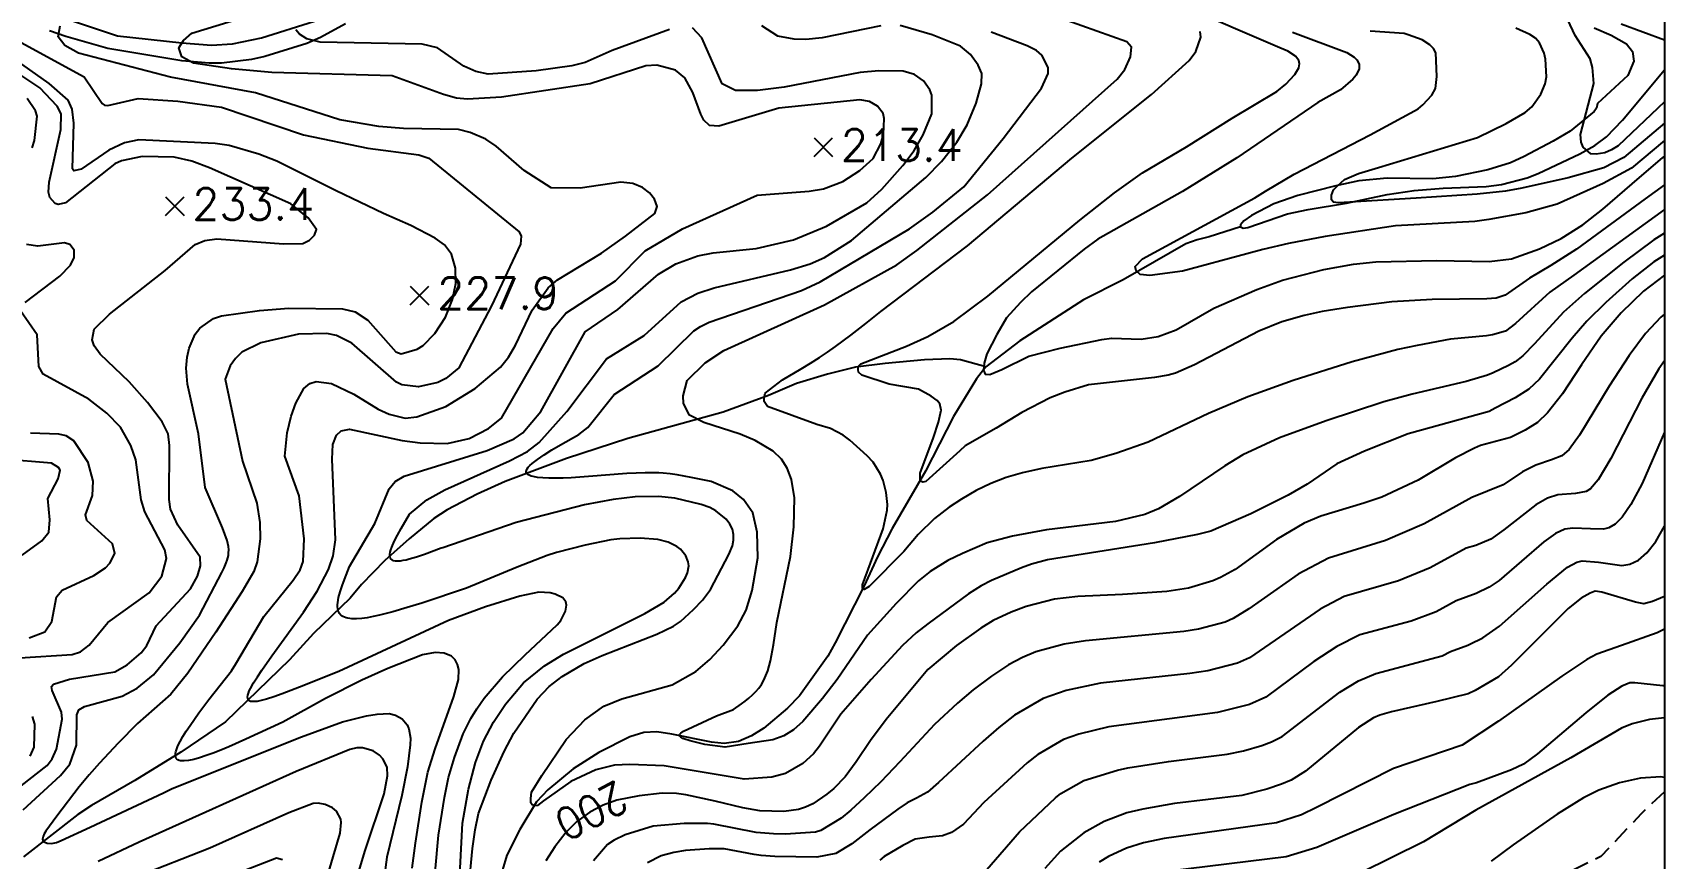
# Model space of a CAD drawing. Extents: x 197794 to 200030, y 561152 to 563931.
# Drawn here: x 199535.1 to 200000, y 561507.9 to 561743 of the extents above; entities that cross this region are included whole.
import ezdxf
from ezdxf.enums import TextEntityAlignment as Align

# ---------------------------------------------------------------- set-up
doc = ezdxf.new("R2010")
doc.units = 0
doc.linetypes.add('5M2P5', pattern=[7.5, 5, -2.5])
for name, color, linetype in [('A0023119', 1, '5M2P5'), ('E0022112', 5, 'CONTINUOUS'), ('E0022115', 7, 'CONTINUOUS'), ('E0032111', 5, 'CONTINUOUS'), ('F0017111', 30, 'CONTINUOUS'), ('F0017114', 7, 'CONTINUOUS'), ('F0017131', 7, 'CONTINUOUS'), ('F0027132', 7, 'CONTINUOUS'), ('F0027217', 7, 'CONTINUOUS'), ('H0017334', 7, 'CONTINUOUS')]:
    doc.layers.add(name, color=color, linetype=linetype)
doc.styles.add('HIST', font='romans.shx', dxfattribs={"bigfont": 'ngsw.shx'})
doc.styles.add('NGSW', font='romans.shx', dxfattribs={"bigfont": 'ngsw.shx'})

# ---------------------------------------------------------------- blocks, each defined once
blk = doc.blocks.new('F0027217')
at = {"layer": 'F0027217'}
for p, q in [((-2.652, 2.652), (2.652, -2.652)), ((-2.652, -2.652), (2.652, 2.652))]:
    blk.add_line(p, q, dxfattribs=at)

msp = doc.modelspace()

# ---------------------------------------------------------------- linework, layer by layer
at = {"layer": 'A0023119', "flags": 128}
msp.add_lwpolyline([(200000, 561526.82), (199993.41, 561520.56), (199981.94, 561508.43), (199969.69, 561502.43), (199958.12, 561495.35), (199945.05, 561482.61), (199937.18, 561472.91), (199929.69, 561463.68), (199922.9, 561457.71), (199904.76, 561445.95), (199889.38, 561434.27), (199882.96, 561427.2), (199875.18, 561418.44), (199866.6, 561407.39), (199858.51, 561398.56), (199851.57, 561391.8), (199840.35, 561376.98), (199835.68, 561365.45), (199831.99, 561354.73), (199828.62, 561344.44), (199825.21, 561331.84), (199821.55, 561323.55), (199817.11, 561314.13), (199811.82, 561302.36), (199806.71, 561291.8), (199797.97, 561278.76), (199792.71, 561272.19), (199785.4, 561263.27), (199777.75, 561255.71), (199768.05, 561240.46), (199766.41, 561225.23), (199766.59, 561216.31), (199766.54, 561210.19), (199765.03, 561200.2), (199762, 561192.84), (199758.05, 561189), (199753.08, 561185.61), (199744.12, 561183.14), (199736.61, 561180.77), (199728.68, 561178.26), (199720.96, 561175.18), (199715.05, 561172.2), (199707.94, 561168.45), (199704.63, 561166.55), (199699.48, 561163.62), (199690.43, 561157.52), (199685.653, 561152.433)], dxfattribs=at)
at = {"layer": 'E0022112', "flags": 128}
for points in [[(199879.23, 561687.68), (199870.34, 561684.82), (199866.89, 561684.01), (199863.68, 561682.82), (199845.79, 561672.65), (199834.5, 561666.91), (199816.33, 561655.28), (199806.65, 561647.88), (199804.02, 561644.44), (199797.5, 561633.7), (199789.52, 561618.09), (199780.03, 561601.83), (199775.83, 561593.76), (199772, 561585.49), (199763.81, 561569.23), (199761.69, 561565.48), (199753.62, 561554.12), (199750.23, 561550.69), (199743.49, 561544.96), (199739.89, 561542.79), (199736.18, 561541.2), (199732.13, 561540.62), (199728.58, 561540.98), (199717.26, 561543.28), (199712.93, 561543.86), (199709.21, 561543.68), (199705.28, 561542.52), (199696.46, 561538.03), (199689.08, 561533.41), (199681.94, 561527.41), (199678.7, 561523.94), (199673.95, 561516.12), (199670.24, 561508.77), (199668.95, 561504.59)], [(199806.65, 561647.88), (199799.47, 561649.85), (199796.46, 561650.07), (199789.21, 561649.79), (199777.98, 561648.82), (199769.54, 561647.72), (199761.56, 561645.78), (199752.79, 561643.05), (199744.8, 561639.66), (199731.87, 561634.96), (199704.66, 561627.43), (199687.18, 561621.72), (199669.79, 561615.2), (199661.77, 561611.56), (199653.19, 561607.09), (199649.42, 561604.63), (199642.41, 561598.85), (199635.49, 561592.72), (199628.86, 561585.87), (199625.57, 561582), (199615.17, 561571.89), (199608.32, 561564.37), (199590.07, 561546.73), (199577.39, 561538.14), (199564.23, 561530.05), (199551.94, 561522.96), (199548.03, 561520.37), (199532.52, 561508.29)]]:
    msp.add_lwpolyline(points, dxfattribs=at)
at = {"layer": 'E0022115', "flags": 128}
for points in [[(199494.11, 561763.866), (199559.268, 561742.075), (199577.609, 561740.088), (199586.111, 561739.405), (199592.108, 561739.848), (199600.369, 561741.473), (199615.468, 561746.284)], [(199987.74, 561745.477), (200000, 561740.941)]]:
    msp.add_lwpolyline(points, dxfattribs=at)
at = {"layer": 'E0032111', "flags": 128}
for points in [[(199624.27, 561745.54), (199617.13, 561741.61), (199613.22, 561739.93), (199601.32, 561736.18), (199597.47, 561735.34), (199588.94, 561734.31), (199585.42, 561734.29), (199577.66, 561734.95), (199556.56, 561738.43), (199544.57, 561741.92), (199539.92, 561743.46)], [(199980.02, 561744.39), (199984.82, 561742.23), (199989.25, 561739.79), (199990.95, 561737.65), (199991.27, 561734.88), (199989.61, 561730.76), (199980.98, 561722.83), (199980.7, 561721.48), (199979.97, 561720.56), (199973.15, 561714.92), (199968.31, 561712.13), (199960.04, 561707.69), (199956.12, 561705.9), (199949.67, 561703.9), (199940.51, 561702.07), (199934.02, 561701.32), (199921.02, 561701.51), (199912.95, 561700.77), (199906.37, 561699.4), (199895.6, 561696.58), (199888.73, 561694.23), (199882.41, 561690.9), (199880.2, 561689.36), (199879.23, 561688.3), (199879.23, 561687.68), (199879.99, 561687.34), (199881.31, 561687.54), (199892.68, 561691.37), (199898.53, 561692.65), (199909.46, 561694.47), (199921.04, 561696.91), (199928.72, 561698.02), (199936.99, 561698.75), (199949.27, 561699.2), (199953.58, 561699.72), (199960.89, 561701.61), (199964.04, 561702.87), (199975.92, 561708.51), (199980.22, 561710.86), (199983.49, 561713.31), (199988.04, 561718.08), (200000, 561732.39)]]:
    msp.add_lwpolyline(points, dxfattribs=at)
at = {"layer": 'F0017111'}
for points, elevation in [([(199649.79, 561503.93), (199650.8, 561514.5), (199652.44, 561525.18), (199653.6, 561530.93), (199655.3, 561536.58), (199657.83, 561543.32), (199659.93, 561547.66), (199661.64, 561550.41), (199663.8, 561553.48), (199669.03, 561559.58), (199675.42, 561565.84), (199684.61, 561574.33), (199685.58, 561575.6), (199686.92, 561578.22), (199687.25, 561579.95), (199687.06, 561580.92), (199686.17, 561582.09), (199683.98, 561583.14), (199682.55, 561583.45), (199679.33, 561583.63), (199673.93, 561582.58), (199664.13, 561579.54), (199653.65, 561575.6), (199622.346, 561561.124), (199611.164, 561556.609), (199606.201, 561554.699), (199603.883, 561553.871), (199601.762, 561553.196), (199599.902, 561552.722), (199599.091, 561552.577), (199598.371, 561552.502), (199597.748, 561552.503), (199597.232, 561552.586), (199596.83, 561552.758), (199596.552, 561553.025), (199596.406, 561553.369), (199596.37, 561553.798), (199596.437, 561554.306), (199596.599, 561554.887), (199596.849, 561555.537), (199597.18, 561556.249), (199598.053, 561557.837), (199599.161, 561559.607), (199600.445, 561561.512), (199603.305, 561565.55), (199612.284, 561578.014), (199616.157, 561583.943), (199619.464, 561590.13), (199620.774, 561594.06), (199621.443, 561598.59), (199620.493, 561621.531), (199620.657, 561625.718), (199621.679, 561628.371), (199623.068, 561629.626), (199625.431, 561630.041), (199640.384, 561626.851), (199645.518, 561626.16), (199653.206, 561626), (199659.529, 561627.47), (199665.004, 561630.252), (199668.738, 561633.194), (199683.398, 561658.758), (199687.04, 561663.155), (199701.157, 561672.359), (199709.635, 561680.86), (199720.251, 561687.154), (199741.554, 561696.724), (199756.36, 561697.814), (199760.471, 561698.542), (199765.909, 561700.582), (199770.792, 561703.689), (199774.586, 561707.143), (199776.786, 561711.368), (199777.502, 561713.987), (199777.765, 561718.506), (199777.436, 561719.95), (199775.833, 561722.042), (199773.569, 561723.379), (199770.796, 561723.859), (199747.7, 561721.443), (199730.621, 561716.394), (199727.963, 561716.577), (199726.38, 561718.044), (199725.479, 561719.761), (199723.239, 561725.984), (199720.918, 561730.11), (199718.26, 561732.308), (199712.984, 561733.714), (199709.812, 561733.55), (199693.945, 561728.436), (199668.722, 561724.57), (199659.03, 561724.04), (199655.846, 561724.352), (199652.164, 561725.394), (199637.554, 561730.691), (199603.234, 561731.686), (199591.793, 561732.664), (199580.958, 561734.332), (199577.65, 561736.121), (199576.742, 561738.657), (199578.102, 561740.746), (199580.52, 561742.84), (199601.021, 561749.109)], 210), ([(200000, 561685.93), (199997.03, 561684.02), (199988.49, 561677.65), (199977.24, 561668.68), (199971.3, 561663.43), (199963.04, 561654.37), (199959.7, 561650.92), (199957.46, 561649.26), (199955.59, 561648.24), (199951.21, 561646.14), (199949.64, 561645.46), (199943.57, 561643.66), (199928.18, 561640.03), (199920.11, 561637.85), (199903.62, 561632.5), (199890.35, 561627.64), (199879.89, 561622.82), (199874.74, 561619.68), (199861.9, 561610.94), (199855.91, 561607.44), (199851.96, 561605.79), (199843.61, 561603.77), (199823.94, 561601.38), (199814.25, 561599.59), (199807.04, 561597.74), (199800.05, 561594.71), (199795.9, 561592.65), (199790.82, 561589.59), (199787.54, 561586.93), (199781.15, 561580.45), (199773, 561571.44), (199764.32, 561558.81), (199760.17, 561553.4), (199754.59, 561546.88), (199751.89, 561544.48), (199749.11, 561542.75), (199746.01, 561541.66), (199738.99, 561540.54), (199732.4, 561539.57), (199726.61, 561540.33), (199722.44, 561541.37), (199720.4, 561542.04), (199720.07, 561542.18), (199719.77, 561542.35), (199719.56, 561542.57), (199719.46, 561542.83), (199719.55, 561543.21), (199719.8, 561543.53), (199720.17, 561543.82), (199720.58, 561544.06), (199723.21, 561545.32), (199729.94, 561548.51), (199734.82, 561550.234), (199737.065, 561551.851), (199738.154, 561552.68), (199739.203, 561553.535), (199740.199, 561554.424), (199741.128, 561555.356), (199741.976, 561556.338), (199742.731, 561557.38), (199743.447, 561558.611), (199744.049, 561559.915), (199744.552, 561561.282), (199744.972, 561562.701), (199745.327, 561564.162), (199745.632, 561565.655), (199746.161, 561568.691), (199747.132, 561575.026), (199751.072, 561593.846), (199751.972, 561602.241), (199752.139, 561610.497), (199751.341, 561615.708), (199750.058, 561618.964), (199748.44, 561621.501), (199746.102, 561623.852), (199740.964, 561626.888), (199736.68, 561628.707), (199726.341, 561631.997), (199722.307, 561634.093), (199720.59, 561637.385), (199720.429, 561639.57), (199721.64, 561643.955), (199726.736, 561648.928), (199732.063, 561652.505), (199760.71, 561665.442), (199781.288, 561676.89), (199787.038, 561680.948), (199807.171, 561696.777), (199844.149, 561729.719), (199846.271, 561732.511), (199847.884, 561736.079), (199848.205, 561738.882), (199846.902, 561740.328), (199825.483, 561748.011)], 190), ([(200000, 561699.66), (199994.55, 561695.67), (199975.01, 561681.33), (199967.68, 561676.72), (199961.59, 561673.06), (199954.6, 561668.25), (199952.05, 561667.4), (199949.42, 561667.17), (199933.87, 561667.01), (199922.34, 561666.3), (199909.73, 561664.71), (199902.5, 561663.55), (199897.4, 561662.49), (199891.03, 561660.68), (199884.5, 561657.95), (199866.16, 561648.42), (199860.72, 561646.07), (199858.59, 561645.47), (199854.7, 561644.84), (199835.96, 561642.67), (199829.24, 561640.66), (199824.99, 561639), (199816.96, 561634.85), (199809.65, 561630.33), (199800.82, 561625.32), (199799.29, 561623.94), (199789.56, 561615.14), (199788.78, 561615.03), (199788.11, 561615.26), (199787.95, 561615.92), (199787.95, 561617.54), (199791.76, 561627.73), (199793.25, 561632.07), (199793.97, 561635.5), (199793.61, 561637.29), (199792.79, 561638.26), (199791.13, 561639.52), (199787.54, 561641.48), (199779.11, 561642.91), (199771.32, 561645.46), (199770.44, 561646.29), (199770.33, 561647.06), (199770.33, 561647.94), (199771.06, 561648.72), (199784.07, 561653.75), (199790.16, 561656.49), (199797.62, 561660.7), (199807.28, 561667.94), (199833.51, 561689.62), (199843.3, 561697.42), (199851.29, 561703.04), (199863.86, 561710.47), (199876.85, 561718.65), (199889.57, 561726.24), (199892.17, 561728.29), (199894.71, 561731.08), (199895.82, 561732.99), (199896.04, 561734.1), (199895.84, 561735.07), (199894.94, 561736.33), (199892.74, 561737.72), (199890.42, 561738.62), (199862.306, 561750.678)], 180), ([(199527.717, 561742.451), (199549.818, 561730.361), (199554.903, 561722.823), (199555.639, 561722.377), (199556.54, 561722.205), (199565.203, 561724.212), (199576.534, 561723.432), (199588.982, 561721.778), (199612.302, 561713.905), (199630.672, 561710.059), (199645.145, 561708.218), (199648.011, 561707.262), (199673.781, 561686.309), (199674.348, 561685.043), (199674.073, 561682.715), (199665.889, 561665.171), (199656.519, 561647.589), (199652.843, 561644.489), (199650.532, 561643.347), (199645.088, 561642.125), (199640.356, 561642.749), (199638.763, 561643.508), (199626.081, 561654.573), (199621.73, 561656.764), (199618.914, 561657.33), (199610.859, 561657.121), (199600.115, 561654.668), (199594.766, 561651.982), (199592.919, 561650.252), (199591.432, 561648.135), (199590.009, 561644.295), (199594.899, 561620.958), (199599.028, 561608.987), (199599.862, 561603.507), (199599.945, 561598.883), (199599.129, 561592.276), (199598.127, 561589.521), (199594.821, 561583.895), (199587.32, 561572.294), (199579.325, 561560.582), (199574.541, 561554.624), (199564.959, 561546.292), (199559.528, 561540.699), (199556.852, 561537.867), (199554.223, 561534.992), (199551.27, 561531.628), (199548.359, 561528.227), (199542.07, 561519.85), (199538.92, 561515.59), (199538.46, 561514.87), (199538.1, 561514.09), (199537.98, 561513.36), (199538.15, 561512.68), (199539.23, 561512.16), (199540.49, 561512.11), (199541.92, 561512.43), (199543.29, 561512.95), (199551.5, 561516.75), (199572.41, 561526.58), (199574.89, 561527.74), (199611.7, 561542.52), (199623.44, 561546.74), (199630.25, 561548.51), (199633.28, 561548.95), (199636.68, 561549.08), (199638.5, 561548.68), (199640.42, 561547.61), (199641.8, 561545.87), (199642.26, 561544.73), (199642.74, 561542.11), (199642.69, 561540.23), (199641.88, 561533.96), (199640.28, 561525.77), (199636.06, 561508.22), (199635.42, 561503.22)], 220), ([(199643.26, 561505.09), (199644.17, 561512.24), (199646.01, 561523.84), (199647.76, 561532.42), (199649.81, 561539.04), (199655.13, 561553.96), (199656.45, 561558.79), (199656.54, 561561.69), (199656.2, 561563.1), (199655.52, 561564.37), (199654.5, 561565.41), (199652.38, 561566.33), (199649.81, 561566.52), (199646.16, 561565.86), (199636.36, 561561.94), (199628.91, 561558.62), (199618.575, 561553.445), (199606.383, 561546.696), (199595.892, 561541.825), (199591.009, 561539.675), (199588.722, 561538.721), (199586.561, 561537.868), (199584.546, 561537.129), (199582.694, 561536.519), (199581.023, 561536.052), (199579.551, 561535.742), (199578.297, 561535.604), (199577.757, 561535.603), (199577.279, 561535.651), (199576.864, 561535.749), (199576.514, 561535.899), (199576.233, 561536.102), (199576.022, 561536.361), (199575.891, 561536.649), (199575.819, 561536.983), (199575.805, 561537.363), (199575.847, 561537.786), (199575.941, 561538.251), (199576.088, 561538.758), (199576.528, 561539.886), (199577.152, 561541.159), (199577.943, 561542.565), (199578.888, 561544.091), (199579.97, 561545.726), (199582.487, 561549.274), (199585.37, 561553.111), (199591.749, 561561.267), (199593.039, 561563.243), (199601.004, 561576.738), (199609.378, 561587.096), (199611.362, 561590.07), (199612.184, 561592.452), (199612.527, 561598.883), (199611.074, 561611.112), (199606.96, 561622.386), (199607.647, 561629.022), (199608.759, 561633.807), (199610.09, 561637.488), (199612.43, 561641.627), (199614.142, 561643.084), (199615.91, 561643.672), (199620.29, 561643.061), (199626.654, 561640.017), (199633.553, 561635.783), (199636.721, 561634.365), (199641.231, 561633.246), (199644.63, 561633.595), (199652.842, 561636.516), (199661.214, 561641.629), (199668.38, 561647.774), (199670.693, 561650.569), (199672.694, 561653.988), (199677.419, 561663.945), (199682.029, 561670.368), (199684.614, 561672.626), (199697.216, 561680.195), (199704.008, 561685.026), (199712.344, 561691.521), (199713.036, 561693.45), (199712.325, 561695.559), (199710.881, 561697.367), (199708.865, 561698.859), (199706.116, 561700.007), (199702.701, 561700.414), (199691.087, 561698.702), (199682.853, 561698.771), (199675.125, 561703.742), (199667.212, 561710.674), (199664.205, 561712.666), (199659.793, 561714.585), (199656.473, 561715.382), (199640.76, 561715.701), (199633.796, 561716.286), (199622.667, 561718.133), (199598.627, 561725.827), (199574.4, 561730.341), (199548.239, 561737.135), (199544.263, 561739.314), (199542.436, 561741.829), (199542.953, 561744.961)], 215), ([(199716.577, 561743.883), (199700.23, 561737.916), (199692.5, 561734.52), (199688.715, 561733.527), (199678.552, 561732.071), (199664.933, 561731.155), (199661.398, 561731.955), (199657.975, 561733.485), (199650.443, 561738.671), (199646.069, 561739.73), (199617.048, 561740.287), (199613.264, 561741.187), (199611.17, 561742.595), (199610.147, 561743.819)], 205), ([(199655.69, 561481.26), (199657.59, 561517.88), (199659.29, 561527.6), (199661.27, 561535.16), (199663.57, 561541.29), (199666.47, 561546.65), (199669.85, 561551.77), (199675.02, 561557.89), (199680.98, 561562.73), (199686.34, 561566.05), (199709.51, 561577.61), (199715.04, 561580.79), (199717.97, 561583.36), (199719.23, 561584.83), (199721.14, 561587.81), (199721.71, 561589.21), (199722.04, 561591.14), (199721.9, 561592.35), (199721.21, 561594.04), (199719.68, 561595.96), (199718.66, 561596.72), (199716.17, 561597.93), (199713.28, 561598.7), (199708.2, 561599.01), (199702.45, 561598.88), (199699.87, 561598.55), (199692.53, 561597.08), (199684.38, 561594.95), (199681.67, 561594.12), (199673.21, 561590.84), (199658.714, 561584.835), (199646.012, 561580.571), (199641.842, 561579.287), (199637.785, 561578.099), (199635.835, 561577.572), (199633.955, 561577.104), (199632.16, 561576.709), (199630.464, 561576.398), (199628.882, 561576.183), (199627.426, 561576.077), (199626.113, 561576.091), (199624.954, 561576.237), (199624.438, 561576.364), (199623.966, 561576.528), (199623.54, 561576.732), (199623.162, 561576.976), (199622.833, 561577.262), (199622.556, 561577.592), (199622.331, 561577.967), (199622.162, 561578.388), (199622.041, 561578.901), (199621.982, 561579.466), (199621.982, 561580.082), (199622.037, 561580.744), (199622.293, 561582.192), (199622.716, 561583.783), (199623.273, 561585.488), (199623.931, 561587.279), (199625.413, 561591.002), (199632.607, 561603.202), (199636.716, 561613.139), (199638.457, 561615.169), (199641.008, 561616.734), (199664.599, 561623.984), (199672.295, 561627.365), (199674.751, 561629.018), (199679.932, 561635.085), (199692.557, 561657.822), (199701.839, 561664.203), (199713.426, 561674.262), (199718.389, 561677.169), (199724.639, 561679.482), (199728.969, 561680.328), (199741.298, 561681.533), (199751.865, 561683.961), (199761.343, 561687.879), (199772.744, 561694.571), (199777.057, 561698.438), (199783.081, 561705.116), (199786.252, 561709.401), (199788.795, 561713.873), (199791.308, 561719.879), (199791.281, 561725.16), (199790.78, 561726.725), (199788.962, 561729.249), (199786.394, 561731.062), (199783.117, 561732.016), (199776.185, 561732.108), (199770.848, 561731.601), (199749.268, 561727.455), (199741.609, 561726.478), (199735.404, 561726.487), (199731.547, 561728.412), (199725.813, 561741.467), (199723.136, 561744.32)], 205), ([(200000, 561679.67), (199997, 561677.7), (199990.87, 561672.93), (199983.28, 561666.18), (199977.92, 561660.88), (199973.7, 561656.03), (199964.41, 561644.36), (199961.39, 561641.48), (199957.47, 561638.97), (199951.84, 561636.07), (199950.05, 561635.16), (199926.99, 561628.75), (199914.61, 561623.86), (199906.71, 561620.18), (199898.25, 561614.46), (199892.79, 561611.26), (199882.21, 561605.96), (199870.82, 561601.09), (199866.96, 561600.11), (199854.77, 561597.69), (199824.28, 561592.89), (199819.71, 561591.67), (199816.85, 561590.64), (199808.34, 561586.99), (199805.33, 561585.46), (199801.79, 561583.16), (199790.13, 561574.68), (199786.83, 561572.1), (199782.94, 561568.51), (199773.98, 561558.77), (199765.41, 561548.92), (199759.31, 561539.79), (199757.63, 561537.62), (199754.55, 561534.86), (199749.64, 561532.06), (199745.71, 561530.97), (199737.86, 561530.47), (199715.05, 561534.25), (199705.29, 561534.6), (199700.89, 561534.37), (199695.54, 561533.06), (199688.44, 561529.76), (199680.66, 561524.22), (199678.94, 561522.94), (199678.18, 561522.88), (199677.48, 561523.13), (199677.1, 561523.71), (199677.03, 561524.92), (199677.22, 561526.76), (199680.241, 561531.466), (199687.11, 561541.693), (199692.428, 561547.37), (199697.885, 561551.262), (199703.026, 561553.256), (199717.32, 561557.304), (199724.08, 561561.096), (199728.027, 561564.493), (199731.857, 561568.615), (199736.024, 561574.059), (199738.385, 561578.56), (199740.077, 561584.169), (199741.765, 561593.406), (199741.572, 561600.73), (199740.302, 561606.223), (199737.657, 561610.076), (199734.615, 561612.504), (199728.469, 561615.147), (199722.706, 561616.304), (199718.761, 561617.037), (199716.784, 561617.335), (199714.801, 561617.551), (199713.513, 561617.636), (199712.223, 561617.682), (199709.635, 561617.675), (199707.041, 561617.576), (199704.443, 561617.432), (199693.527, 561616.564), (199688.538, 561616.267), (199686.243, 561616.177), (199684.112, 561616.135), (199682.168, 561616.147), (199680.436, 561616.222), (199678.938, 561616.365), (199677.698, 561616.583), (199677.183, 561616.723), (199676.74, 561616.884), (199676.374, 561617.067), (199676.087, 561617.274), (199675.882, 561617.504), (199675.762, 561617.759), (199675.73, 561618.04), (199675.789, 561618.348), (199675.996, 561618.776), (199676.344, 561619.246), (199676.824, 561619.754), (199677.426, 561620.298), (199678.959, 561621.482), (199680.869, 561622.776), (199683.079, 561624.157), (199685.516, 561625.605), (199690.765, 561628.611), (199693.292, 561630.606), (199700.822, 561639.987), (199713.315, 561648.166), (199723.477, 561658.054), (199725.409, 561659.363), (199727.825, 561660.583), (199754.193, 561669.592), (199759.534, 561672.051), (199784.937, 561687.143), (199791.569, 561691.875), (199800.397, 561699.044), (199811.674, 561712.822), (199822.569, 561727.149), (199824.428, 561731.334), (199824.442, 561733.084), (199822.608, 561736.554), (199821.139, 561737.886), (199818.497, 561739.253), (199808.235, 561743.139)], 195), ([(200000, 561692.62), (199974.23, 561673.97), (199967.33, 561669.09), (199957.62, 561660.14), (199954.76, 561657.99), (199950.99, 561656.95), (199949.3, 561656.68), (199939.03, 561655.67), (199929.54, 561653.94), (199924.04, 561652.74), (199911.05, 561649.25), (199894.25, 561643.97), (199881.33, 561639.27), (199870.13, 561634.56), (199852.96, 561626.43), (199843.74, 561623.17), (199836.66, 561621.17), (199822.64, 561618.87), (199817.18, 561617.68), (199812.5, 561616.28), (199808.11, 561614.61), (199803.89, 561612.6), (199799.76, 561610.19), (199796.23, 561607.87), (199792.04, 561604.68), (199787.43, 561600.05), (199783.3, 561595.28), (199773.49, 561585.26), (199772.04, 561584.47), (199771.61, 561584.61), (199771.51, 561584.93), (199771.51, 561585.73), (199777.4, 561601.71), (199778.57, 561606.98), (199778.65, 561608.66), (199778.33, 561612.06), (199777.41, 561615.5), (199776.66, 561617.28), (199774.55, 561620.66), (199772.91, 561622.49), (199767.97, 561626.98), (199766.03, 561628.42), (199762.45, 561630.24), (199758.5, 561631.43), (199744.46, 561636.58), (199743.54, 561638.01), (199743.54, 561639.04), (199743.85, 561640.37), (199748.77, 561644.16), (199754.103, 561647.265), (199756.74, 561648.862), (199759.341, 561650.512), (199761.603, 561652.026), (199763.832, 561653.589), (199766.033, 561655.193), (199768.211, 561656.832), (199772.515, 561660.186), (199776.782, 561663.596), (199801.494, 561682.258), (199831.174, 561707.242), (199853.889, 561725.337), (199864.591, 561735.044), (199866.498, 561737.635), (199867.931, 561741.678), (199867.799, 561743.272)], 185), ([(200000, 561712.32), (199990.63, 561704.4), (199982.54, 561700.04), (199969.42, 561694.14), (199960.54, 561691.67), (199949.99, 561689.75), (199945.97, 561689.23), (199923.37, 561688), (199903.32, 561684.91), (199892.89, 561682.98), (199885.57, 561681.27), (199881.09, 561680.03), (199862.75, 561675.06), (199853.44, 561673.81), (199850.69, 561674.08), (199849.54, 561675.14), (199849.19, 561676.38), (199851.31, 561678.6), (199883.36, 561696), (199886.35, 561697.85), (199894.53, 561702.66), (199916.21, 561713.9), (199929.86, 561721.33), (199931.17, 561722.4), (199933.8, 561725.22), (199934.78, 561727.09), (199935.13, 561730.46), (199934.9, 561737.21), (199934.22, 561738.5), (199933.22, 561739.5), (199931.01, 561740.95), (199927.01, 561742.38), (199925.84, 561742.72), (199916.18, 561743.44)], 170), ([(200000, 561717.23), (199988.41, 561707.46), (199982.8, 561704.51), (199972.55, 561701.66), (199959.36, 561698.66), (199954.76, 561697.85), (199946.7, 561697), (199929.25, 561695.9), (199910.36, 561694.71), (199907.09, 561694.49), (199905.78, 561694.71), (199905.13, 561695.36), (199905.13, 561696.67), (199905.78, 561698.2), (199906.87, 561699.4), (199908.84, 561701.14), (199912.87, 561702.89), (199918.55, 561704.63), (199946.81, 561713.09), (199954.92, 561717.13), (199960.34, 561720.23), (199962.23, 561721.91), (199964.79, 561725.49), (199966.01, 561728.37), (199966.4, 561730.43), (199966.17, 561735.47), (199965.74, 561737.18), (199964.4, 561740.05), (199963.29, 561741.44), (199961.72, 561742.5), (199957.69, 561744.31)], 165), ([(199525.248, 561523.386), (199539.289, 561534.294), (199540.739, 561536.266), (199541.911, 561538.962), (199543.564, 561547.546), (199543.336, 561549.539), (199540.683, 561555.642), (199540.477, 561556.77), (199541.076, 561557.476), (199545.592, 561558.944), (199558.568, 561561.037), (199562.035, 561563.025), (199566.03, 561566.396), (199567.678, 561568.449), (199570.307, 561574.065), (199580.066, 561584.638), (199582.085, 561588.203), (199582.979, 561591.143), (199582.874, 561593.607), (199576.491, 561602.789), (199574.412, 561607.312), (199574.015, 561610.099), (199574.119, 561625.426), (199573.767, 561628.794), (199571.993, 561632.155), (199567.808, 561637.688), (199562.641, 561643.603), (199554.349, 561651.43), (199552.614, 561653.785), (199552.085, 561655.558), (199552.678, 561658.581), (199557.043, 561662.874), (199572.906, 561675.267), (199581.4, 561682.652), (199584.14, 561683.807), (199587.648, 561684.236), (199606.585, 561682.872), (199612.113, 561682.98), (199614.011, 561683.87), (199615.435, 561685.313), (199615.953, 561686.901), (199613.642, 561690.223), (199608.698, 561694.203), (199585.518, 561704.539), (199580.521, 561706.406), (199575.443, 561707.563), (199566.306, 561707.766), (199560.412, 561706.46), (199558.563, 561705.661), (199544.509, 561694.569), (199542.435, 561694.059), (199541.516, 561694.294), (199540.057, 561696.021), (199539.651, 561697.536), (199539.865, 561700.417), (199543.16, 561715.45), (199543.244, 561719.904), (199542.148, 561722.028), (199537.159, 561727.292), (199531.499, 561731.1)], 230), ([(199534.981, 561710.215), (199535.695, 561712.302), (199536.412, 561719.18), (199535.922, 561720.754), (199533.581, 561724.207)], 235), ([(199532.967, 561666.14), (199542.913, 561673.651), (199545.956, 561676.827), (199546.949, 561678.976), (199546.998, 561681.013), (199545.759, 561682.709), (199544.17, 561683.109), (199536.618, 561682.203), (199533.374, 561682.667)], 235), ([(199531.523, 561564.94), (199546.396, 561565.931), (199548.749, 561566.7), (199551.246, 561568.601), (199556.511, 561575.017), (199568.362, 561583.502), (199571.97, 561588.256), (199573.282, 561593.292), (199572.805, 561595.725), (199567.071, 561606.516), (199566.009, 561609.986), (199564.488, 561621.383), (199563.076, 561625.425), (199560.177, 561630.676), (199556.224, 561634.682), (199551.166, 561638.636), (199538.156, 561645.768), (199536.88, 561647.896), (199536.377, 561656.912), (199531.678, 561663.773)], 235), ([(200000, 561662.84), (199998.95, 561661.95), (199994.61, 561657.3), (199989.95, 561651.09), (199984.29, 561642.34), (199975.86, 561628.36), (199972.84, 561624.29), (199970.78, 561622.46), (199967.84, 561621.4), (199963.36, 561619.88), (199959.54, 561617.89), (199954.03, 561614.2), (199945.18, 561610.66), (199931.58, 561603.17), (199920.59, 561598.39), (199904.27, 561593.39), (199895.69, 561588.77), (199881.57, 561578.95), (199877.13, 561576.16), (199874.88, 561575.17), (199867.27, 561573.14), (199863.11, 561572.44), (199835.04, 561569.84), (199828.98, 561568.87), (199820.94, 561566.69), (199817.16, 561565.1), (199813.1, 561562.96), (199808.35, 561559.8), (199803.08, 561555.88), (199798.6, 561552.04), (199792.03, 561546.01), (199782.18, 561535.4), (199776.75, 561529.68), (199772.01, 561525.13), (199768.23, 561521.59), (199765.47, 561519.33), (199759.65, 561515.81), (199758.13, 561515.35), (199749.63, 561514.77), (199746.16, 561514.86), (199741.27, 561515.27), (199729.19, 561517.65), (199727.41, 561517.85), (199720.7, 561517.83), (199711.93, 561517.01), (199703.98, 561514.55), (199700.83, 561513.04), (199698.91, 561511.81), (199694.93, 561507.15)], 205), ([(200000, 561649.54), (199998.47, 561647.27), (199993.61, 561638.9), (199984.78, 561621.75), (199981.16, 561615.7), (199978.93, 561613.1), (199977.69, 561612.32), (199974.71, 561611.81), (199969.66, 561611.37), (199966.75, 561610.48), (199963.34, 561608.52), (199954.23, 561601.38), (199950.54, 561598.78), (199946.31, 561596.96), (199943.58, 561596.25), (199933.27, 561590.62), (199924.24, 561586.92), (199908.77, 561582.44), (199901.92, 561578.86), (199881.78, 561564.97), (199878.36, 561563.45), (199869.98, 561561.28), (199864.84, 561560.48), (199839.34, 561557.74), (199829.53, 561555.72), (199822.98, 561553.42), (199814.9, 561548.63), (199810.39, 561545.11), (199805.92, 561541.23), (199793.23, 561529.48), (199790.05, 561526.76), (199786.95, 561524.98), (199784.32, 561523.67), (199781.6, 561521.88), (199773.68, 561516.04), (199768.48, 561511.97), (199763.96, 561509.26), (199758.53, 561508.26), (199746.6, 561508.41), (199742.69, 561508.68), (199740.68, 561508.99), (199732.18, 561510.63), (199727.88, 561510.63), (199721.1, 561510.1), (199717.77, 561509.56), (199714.23, 561508.58), (199710.33, 561506.57)], 210), ([(199534.172, 561570.645), (199538.641, 561572.348), (199540.605, 561575.337), (199541.904, 561582.386), (199543.553, 561584.249), (199552.589, 561588.4), (199555.871, 561590.636), (199557.102, 561591.908), (199558.534, 561594.714), (199557.914, 561597.409), (199550.538, 561604.055), (199550.235, 561605.68), (199552.145, 561611.201), (199552.416, 561615.288), (199550.966, 561620.635), (199546.84, 561626.754), (199544.724, 561628.193), (199542.565, 561628.654), (199534.491, 561628.921)], 240), ([(200000, 561629.22), (199993.68, 561614.66), (199990.48, 561608.62), (199987.97, 561605), (199985.98, 561602.99), (199984.19, 561601.98), (199982.67, 561601.64), (199978.93, 561601.7), (199973.91, 561601.92), (199971.61, 561601.59), (199968.97, 561600.42), (199965.65, 561598.02), (199952.93, 561587.02), (199950.08, 561585.09), (199946.36, 561583.29), (199940.72, 561581.17), (199934.96, 561578.07), (199927.88, 561575.45), (199913.26, 561571.5), (199906.68, 561568.24), (199900.09, 561563.95), (199886.44, 561553.78), (199881.85, 561551.73), (199872.7, 561549.43), (199841.77, 561545.37), (199833.17, 561543.28), (199828.8, 561541.74), (199821.46, 561537.47), (199818.45, 561535.12), (199806.16, 561523.75), (199800.34, 561517.57), (199796.89, 561515.21), (199794.34, 561514.3), (199790.52, 561513.94), (199786.53, 561513.39), (199783.07, 561511.58), (199777.74, 561508.4), (199776.49, 561507.38)], 215), ([(199532.158, 561594.211), (199537.713, 561598.33), (199539.71, 561600.755), (199540.026, 561604.224), (199539.473, 561610.346), (199542.431, 561615.963), (199542.964, 561618.408), (199542.537, 561619.165), (199540.461, 561620.368), (199526.769, 561621.497)], 245), ([(199806.98, 561504.74), (199816.26, 561515.46), (199826.51, 561525.13), (199828.01, 561526.31), (199834.62, 561530.06), (199844.21, 561533), (199847.16, 561533.62), (199858.73, 561535.49), (199875.41, 561537.57), (199880.14, 561538.53), (199885.33, 561540.02), (199888.12, 561541.03), (199891.1, 561542.6), (199907.55, 561555.23), (199912.9, 561558.45), (199917.76, 561560.55), (199936.65, 561565.52), (199939.03, 561566.75), (199943.98, 561568.62), (199944.58, 561568.84), (199948.29, 561570.69), (199953.03, 561573.99), (199966.55, 561585.94), (199972.41, 561590.83), (199975.04, 561592.26), (199976.59, 561592.62), (199981.23, 561592.17), (199987.89, 561591.23), (199990.15, 561591.66), (199992.64, 561592.82), (199995.05, 561594.87), (199997.53, 561598.12), (200000, 561602.45)], 220), ([(200000, 561573.11), (199997.94, 561572.13), (199987.79, 561568.5), (199980.76, 561565.98), (199977.93, 561564.54), (199970.77, 561559.71), (199952.76, 561546.93), (199942.37, 561540.07), (199922.82, 561533.51), (199900.85, 561522.35), (199896.63, 561520.25), (199889.48, 561517.97), (199857.47, 561513.49), (199851.62, 561512.3), (199846.81, 561510.77), (199841.67, 561508.41), (199838.99, 561506.78)], 230), ([(200000, 561556.97), (199999.56, 561556.97), (199991.57, 561557.82), (199990.14, 561557.83), (199987.85, 561556.92), (199983.88, 561554.33), (199977.58, 561549.27), (199963.85, 561537.6), (199959.84, 561534.68), (199956.42, 561533.07), (199946.49, 561529.4), (199944.55, 561528.89), (199922.97, 561520.36), (199900.96, 561510.94), (199892.22, 561508.32), (199859.04, 561504.28)], 235), ([(199534.445, 561537.025), (199535.528, 561539.502), (199535.748, 561546.119), (199535.113, 561548.316)], 235), ([(200000, 561547.85), (199995.8, 561547.44), (199990.87, 561546.22), (199987.83, 561544.93), (199973.38, 561536.46), (199946.28, 561521.62), (199931.34, 561512.59), (199913.55, 561503.78)], 240), ([(199617.03, 561495.8), (199622.73, 561515.02), (199623.06, 561518.07), (199622.89, 561519.04), (199621.66, 561521.35), (199620.55, 561522.24), (199618.48, 561523.18), (199616.48, 561523.64), (199615.02, 561523.47), (199608.11, 561520.8), (199585.61, 561510.75), (199564.78, 561502.59)], 230), ([(199606.33, 561507.49), (199604.65, 561507.97), (199546.76, 561485.4)], 235)]:
    msp.add_lwpolyline(points, dxfattribs=dict(at, elevation=elevation))
at = {"layer": 'F0017111', "flags": 128}
for points, elevation in [([(200000, 561723.29), (199986.84, 561710.76), (199984.94, 561709.64), (199983.04, 561708.74), (199980.57, 561708.41), (199979.01, 561708.52), (199976.88, 561710.42), (199976.32, 561711.76), (199976.09, 561714), (199979.94, 561728.53), (199979.52, 561733.04), (199978.84, 561735.5), (199974.6, 561742.16), (199971.08, 561749.71)], 160), ([(200000, 561530.86), (199998.96, 561531.09), (199993.19, 561530.73), (199987.19, 561529.42), (199981.3, 561527.3), (199976.92, 561525.11), (199969.44, 561520.46), (199956.92, 561511.69), (199950.61, 561507.11)], 245)]:
    msp.add_lwpolyline(points, dxfattribs=dict(at, elevation=elevation))
at = {"layer": 'F0017114'}
for points, elevation in [([(199659.42, 561499.7), (199660.49, 561510.68), (199661.21, 561516.01), (199662.15, 561520.65), (199665.73, 561530.13), (199669.42, 561538.33), (199672.2, 561543.49), (199678.86, 561553.19), (199682.24, 561556.78), (199686, 561559.68), (199692.27, 561563.36), (199697.42, 561565.62), (199712.98, 561571.73), (199717.75, 561574.01), (199719.71, 561575.32), (199723.44, 561578.78), (199725.93, 561581.44), (199728.26, 561584.48), (199733.49, 561594.39), (199734.48, 561596.88), (199734.78, 561598.48), (199734.79, 561600.06), (199734.47, 561601.58), (199733.76, 561603.04), (199732.72, 561604.43), (199729.81, 561606.86), (199728.07, 561607.79), (199725.61, 561608.66), (199718.13, 561610.4), (199713.43, 561610.95), (199706.75, 561610.83), (199700.48, 561610.04), (199692.37, 561608.56), (199672.91, 561603.51), (199652.009, 561596.328), (199651.537, 561596.19), (199646.751, 561594.424), (199644.508, 561593.667), (199642.446, 561593.059), (199641.501, 561592.827), (199640.624, 561592.652), (199639.822, 561592.539), (199639.103, 561592.495), (199638.474, 561592.526), (199637.942, 561592.638), (199637.516, 561592.838), (199637.203, 561593.132), (199637.015, 561593.499), (199636.928, 561593.949), (199636.934, 561594.478), (199637.027, 561595.078), (199637.2, 561595.746), (199637.447, 561596.475), (199638.135, 561598.094), (199639.036, 561599.891), (199640.099, 561601.821), (199642.49, 561605.905), (199647.396, 561609.944), (199652.516, 561612.779), (199670.99, 561621.11), (199676.159, 561623.751), (199679.461, 561626.266), (199687.308, 561635.163), (199698.573, 561650.083), (199709.348, 561656.722), (199719.928, 561666.384), (199724.6, 561668.77), (199729.252, 561670.286), (199751.007, 561675.415), (199756.655, 561677.198), (199760.744, 561678.925), (199768.466, 561683.805), (199789.596, 561701.776), (199794.055, 561706.253), (199798.466, 561711.768), (199801.415, 561716.739), (199803.971, 561722.919), (199805.445, 561728.375), (199805.565, 561731.377), (199804.53, 561733.76), (199802.276, 561736.754), (199799.453, 561739.108), (199791.382, 561742.395), (199782.26, 561745.032)], 200), ([(199776.754, 561744.889), (199760.04, 561741.553), (199755.415, 561741.043), (199752.063, 561741.086), (199747.464, 561742.019), (199742.84, 561744.899)], 200), ([(199894.04, 561743.15), (199909.54, 561737.31), (199911.62, 561736.03), (199912.37, 561735.26), (199913.01, 561734.01), (199913.05, 561732.68), (199912.22, 561730.84), (199911.28, 561729.75), (199907.76, 561726.74), (199901.27, 561723.12), (199878.24, 561707.35), (199862.68, 561697.71), (199838.62, 561684.14), (199834.69, 561681.35), (199819.72, 561669.16), (199816.53, 561666.15), (199812.58, 561661.82), (199809.79, 561657.05), (199807.01, 561651.52), (199806.24, 561648.91), (199806.07, 561646.84), (199806.49, 561645.77), (199807.8, 561645.69), (199811.25, 561647.05), (199818.93, 561650.91), (199827.86, 561653.15), (199839.76, 561655.63), (199842.52, 561656.04), (199850.98, 561655.67), (199855.82, 561656.44), (199860.92, 561658.38), (199871.69, 561664.52), (199883.94, 561669.9), (199891.18, 561672.53), (199903.02, 561675.58), (199911.43, 561677.02), (199917.84, 561677.69), (199935.16, 561678.1), (199950.04, 561677.78), (199956.45, 561678.58), (199964.39, 561681.41), (199970.58, 561684.4), (199976.74, 561688.29), (199982.47, 561692.72), (199990.84, 561699.91), (199999.58, 561707.43), (200000, 561707.76)], 175), ([(199532.417, 561521.677), (199543.071, 561531.454), (199545.699, 561534.671), (199547.671, 561540.115), (199547.7, 561548.786), (199548.263, 561550.204), (199549.929, 561551.128), (199560.591, 561554.096), (199564.9, 561556.358), (199569.571, 561560.169), (199577.072, 561569.261), (199582.707, 561577.113), (199589.042, 561589.227), (199589.701, 561590.631), (199590.289, 561592.038), (199590.535, 561592.744), (199590.736, 561593.451), (199590.885, 561594.161), (199590.973, 561594.874), (199590.987, 561595.755), (199590.909, 561596.641), (199590.751, 561597.53), (199590.526, 561598.422), (199589.93, 561600.213), (199589.227, 561602.008), (199584.31, 561613.496), (199582.351, 561628.772), (199579.256, 561642.877), (199578.874, 561647.445), (199579.172, 561650.629), (199579.732, 561653.179), (199581.444, 561657.162), (199582.726, 561658.84), (199586.669, 561661.604), (199588.958, 561662.396), (199599.736, 561663.894), (199608.158, 561664.566), (199623.427, 561664.381), (199627.053, 561663.531), (199630.667, 561661.151), (199638.627, 561652.107), (199640.082, 561651.582), (199644.706, 561652.853), (199646.405, 561653.944), (199649.757, 561657.365), (199652.783, 561662.014), (199654.764, 561667.009), (199655.698, 561671.553), (199655.616, 561675.955), (199654.427, 561679.923), (199652.429, 561682.554), (199649.816, 561684.494), (199642.875, 561688.091), (199635.106, 561691.505), (199621.623, 561697.924), (199604.719, 561706.416), (199599.592, 561708.413), (199591.117, 561710.829), (199587.109, 561711.441), (199565.414, 561712.474), (199561.339, 561711.646), (199556.793, 561709.527), (199548.985, 561704.13), (199546.837, 561703.668), (199546.468, 561704.187), (199546.844, 561717.208), (199546.353, 561721.201), (199545.238, 561723.793), (199539.84, 561728.51), (199530.45, 561735.197)], 225), ([(200000, 561673.98), (199994.1, 561669.42), (199987.66, 561663.25), (199982.01, 561656.56), (199976.4, 561648.43), (199970.94, 561640.15), (199966.73, 561634.77), (199963.9, 561632.03), (199960.34, 561629.77), (199956.21, 561627.75), (199947.6, 561625.4), (199945.95, 561624.72), (199940.54, 561621.94), (199929.85, 561615.52), (199919.47, 561610.77), (199914.42, 561608.97), (199902.17, 561605.33), (199897.38, 561603.33), (199889.47, 561598.68), (199877.71, 561590.1), (199873.54, 561587.81), (199871.4, 561586.89), (199864.46, 561584.86), (199858.3, 561583.91), (199845.58, 561583), (199832.88, 561582.4), (199826.3, 561581.66), (199818.21, 561579.58), (199813.91, 561577.96), (199808.76, 561575.6), (199805.25, 561573.42), (199798.35, 561568.5), (199790.2, 561561.67), (199778.34, 561547.44), (199773.79, 561541.4), (199769.78, 561535.35), (199766.59, 561531.12), (199763.35, 561527.74), (199761.43, 561526.15), (199757.37, 561523.45), (199755.33, 561522.47), (199753.32, 561521.79), (199749.17, 561521.2), (199742.28, 561521.43), (199737.43, 561522.29), (199729.62, 561524.21), (199721.25, 561525.93), (199718.6, 561526.33), (199714.5, 561526.46), (199707.93, 561525.68), (199701.54, 561524.42), (199697.7, 561523.05), (199693.85, 561521.06), (199690.18, 561518.35), (199687.15, 561515.36), (199683.91, 561511.18), (199681.38, 561507.13)], 200), ([(200000, 561582.44), (199996.66, 561581.04), (199994.16, 561580.4), (199991.81, 561580.85), (199982.19, 561583.71), (199980.3, 561583.92), (199978.83, 561583.42), (199976.26, 561581.97), (199972.61, 561579.07), (199956.49, 561562.93), (199952.71, 561559.6), (199946.09, 561555.63), (199944.15, 561554.74), (199935.18, 561552.5), (199922.25, 561549.61), (199918.93, 561548.64), (199917.17, 561547.87), (199912.84, 561545.17), (199897.79, 561532.67), (199893.71, 561530.14), (199890.89, 561528.97), (199886.73, 561527.62), (199879.64, 561525.77), (199860.43, 561523.49), (199851.39, 561521.92), (199846.88, 561520.8), (199840.44, 561518.38), (199834.57, 561515.14), (199827.99, 561509.91), (199823.5, 561505.03)], 225), ([(199626.83, 561500.09), (199629.86, 561510.16), (199635.28, 561526.21), (199636.25, 561531.42), (199636.1, 561533.84), (199634.91, 561536.24), (199633.95, 561537.22), (199632.15, 561538.45), (199629.12, 561539.31), (199627.49, 561539.32), (199625.48, 561538.88), (199610.21, 561532.64), (199565.51, 561512.53), (199553.82, 561506.99)], 225)]:
    msp.add_lwpolyline(points, dxfattribs=dict(at, elevation=elevation))
at = {"layer": 'H0017334', "flags": 128}
msp.add_lwpolyline([(197794.53, 563927.44), (200000, 563927.14), (200000, 561152.39), (197793.79, 561152.69)], close=True, dxfattribs=at)

# ---------------------------------------------------------------- block references
at = {"layer": 'F0027217'}
for p in [(199760.389, 561710.363, 213.404), (199575.617, 561693.592, 233.413), (199645.383, 561668.178, 227.909)]:
    msp.add_blockref('F0027217', p, dxfattribs=at)

# ---------------------------------------------------------------- texts
at = {"layer": 'F0017131', "style": 'HIST', "width": 0.9}
msp.add_text('200', height=9, rotation=207.4, dxfattribs=at).set_placement((199683.05, 561520.53), align=Align.RIGHT)
at = {"layer": 'F0027132', "style": 'NGSW'}
for s, p in [('213.4', (199765.389, 561706.463)), ('233.4', (199580.617, 561689.692)), ('227.9', (199650.383, 561664.278))]:
    msp.add_text(s, height=9, dxfattribs=at).set_placement(p)

doc.saveas('drawing.dxf')
